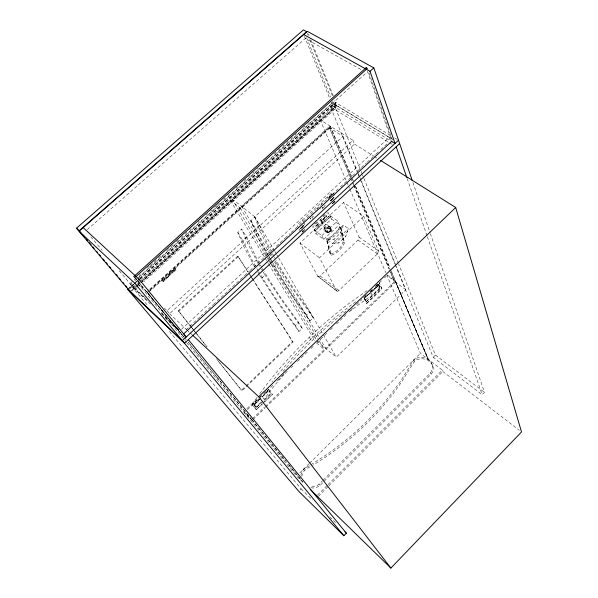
<?xml version="1.0" encoding="UTF-8"?>
<svg xmlns="http://www.w3.org/2000/svg" width="598" height="598" viewBox="0 0 598 598"><rect width="100%" height="100%" fill="white"/><g stroke="black" fill="none" stroke-linecap="round" stroke-linejoin="round"><path stroke-width="0.45" stroke-dasharray="2.99 2.24" d="M331.247 200.293L330.971 199.941L330.739 200.42M324.026 206.332L324.422 207.11M300.958 475.373C300.988 471.695 303.567 468.152 307.095 467.053M323.817 229.669C330.103 217.694 336.734 238.512 324.31 230.955M301.893 476.524C301.706 470.462 308.149 468.144 312.455 465.55M302.678 231.022L302.962 231.568L303.478 231.157M332.839 198.79L332.466 198.828M330.978 195.838L330.724 195.404L330.395 196.002M301.467 227.958L301.168 227.711L301.243 228.159M301.571 227.965C301.661 226.963 300.278 228.092 301.257 228.481M327.54 239.835L333.744 239.394L340.748 232.824L343.387 224.998L348.44 228.563L345.764 236.412L338.737 243.012L332.54 243.483L327.54 239.835L343.387 224.998M344.418 242.556L343.887 243.962A20.429 18.179 -15.1 0 1 332.279 254.883L330.746 255.428L330.298 254.24L326.306 238.983A19.674 17.387 -15.2 0 0 339.567 226.582L340.927 226.948L344.418 242.556L343.103 242.197A19.024 16.931 -15.1 0 1 330.298 254.24M340.927 226.948L340.374 228.391A21.132 18.673 -15.2 0 1 328.362 239.641L326.77 240.202L330.746 255.428M304.487 230.237L304.24 229.752L304.016 230.23M332.914 198.85L332.503 198.454L332.211 199.553M325.858 216.633C326.441 216.745 326.493 216.476 325.85 216.64M324.422 206.093L324.886 205.57M320.7 209.083L320.752 208.523M324.041 481.308L431.113 374.228L432.548 372.277L433.341 367.613L430.702 361.596L428.759 359.697L423.698 357.372L418.249 357.44L413.838 359.861L400.653 381.076L393.2 391.361A228.817 172.725 -34.4 0 1 337.474 446.781L326.56 454.689L310.063 465.274M432.653 365.214L431.293 362.993L426.965 359.667L421.538 358.501L416.447 359.779L414.459 361.259L401.31 382.428L393.88 392.699A228.301 172.568 -34.4 0 1 338.304 447.999L327.427 455.885L313.195 465.109M323.638 219.242L323.077 219.316L323.421 218.786M301.646 227.203L302.259 227.262M323.608 219.167L323.212 219.287L323.458 218.868M301.684 227.277L302.132 227.247M260.706 402.379L256.011 406.894L252.76 403.321L257.073 397.349M259.764 393.619L270.326 379.827A529.484 480.732 36.8 0 1 309.271 337.265A529.507 480.785 36.9 0 1 353.119 300.435L368.577 289.604M254.352 405.324L258.642 399.382M302.752 230.843L303.223 230.514L303.522 230.97M323.159 480.157L430.523 372.846L432.728 368.63L432.07 363.816M268.622 389.119L262.507 397.117L264.054 399.15L271.813 388.999A563.847 503.651 39.3 0 1 284.454 373.593M300.742 228.705C299.673 228.832 301.213 227.614 300.697 228.75M304.987 229.804L304.614 229.961L304.913 229.483M331.15 200.517L330.791 200.808L331.105 200.188M330.051 231.598C333.355 224.13 319.467 228.324 327.562 232.293M332.107 199.545L332.226 199.149M395.323 264.944L433.221 357.32L482.167 394.68L484.47 392.333L430.328 233.564M317.486 495.166L327.338 485.292M327.996 484.634L442.296 370.095L420.446 353.313L386.988 275.461L395.442 281.568L428.056 359.219L395.442 281.568M318.398 496.28L328.272 486.376M328.93 485.718L442.864 371.493L442.296 370.095M311.872 486.907L317.097 485.688L322.501 480.822M310.96 487.736C315.953 489.119 320.401 485.591 323.383 481.966M299.934 490.083L301.138 488.88L168.083 329.917M433.221 357.32L435.464 355.092L398.664 264.159M299.77 472.951L308.889 463.906M309.547 463.256L420.446 353.313M332.929 198.095L333.43 198.416L333.176 197.863M271.275 264.6L317.089 341.234L336.293 357.17L405.848 289.709L396.31 266.439M349.075 311.992A563.847 503.651 39.3 0 1 361.91 302.326L372.15 295.113L379.715 287.832L378.639 285.448L376.837 284.117M366.208 301.684L380.283 288.139L378.676 284.558L364.518 298.163L366.208 301.684L380.463 288.273L378.676 284.558M264.039 400.361L271.178 393.491L256.086 407.701L261.446 402.865M262.41 404.001L256.236 409.63L262.245 403.844M262.911 403.202L272.419 394.351L263.075 403.358M366.649 303.276L381.741 288.729L379.259 282.891L381.928 288.864L366.821 303.41L364.227 298.252M405.848 289.709L394.269 281.337L395.031 280.597L390.337 269.436M252.483 418.742L264.563 407.089M265.235 406.446L324.288 349.471L318.114 339.081M252.311 420.334L244.276 412.613L296.563 476.12L303.649 483.012M253.021 419.639L265.086 408M265.759 407.35L395.809 281.837M246.959 408.606L257.656 398.328M256.236 409.63L252.259 404.629L258.732 398.403M259.375 397.782L261.969 395.293M264.563 392.804L266.499 390.935M363.823 297.415L367.142 294.231M370.454 291.047L371.784 289.768M375.761 285.949L377.084 284.67M247.408 409.6L258.897 398.56M259.547 397.939L268.614 389.223M270.632 387.287L273.989 384.058M277.345 380.829L280.709 377.607M281.374 376.957L288.094 370.506M290.785 367.92L294.141 364.69M297.498 361.461L308.247 351.138M310.938 348.552L314.294 345.323M316.977 342.744L327.726 332.413M330.417 329.834L333.774 326.605M336.457 324.019L347.206 313.688M350.57 310.467L353.926 307.237M356.617 304.651L361.984 299.486M367.322 294.366L364.003 297.55L366.821 303.41M370.633 291.181L372.621 289.268M375.275 286.719L378.594 283.527M379.259 282.891L381.83 280.417M384.409 277.935L386.345 276.082M256.25 407.858L253.702 404.697L268.891 390.412L261.049 397.947M260.399 398.574L253.702 404.697M366.387 301.818L364.698 298.305L378.855 284.693M256.011 406.894L254.427 404.891L259.136 400.361M363.711 297.924L371.052 292.751L378.639 285.448M315.116 230.963L322.673 223.495L321.201 220.498L320.222 219.795L321.694 222.792L299.919 243.05L317.71 276.179L336.637 290.755A2.392 1.383 -52.6 0 0 339.006 290.456L377.428 253.851A2.377 1.353 -54.8 0 0 378.497 250.906L363.711 216.267L343.566 202.453L322.045 222.471L323.017 223.174L330.836 216.334L315.116 230.963L314.144 230.252L329.849 215.639L330.836 216.334M259.704 275.327L278.765 304.12L298.978 331.449L302.237 328.339L298.611 322.404L281.897 299.127A331.442 68.822 44 0 1 264.099 271.455M271.686 264.196L290.217 293.341L310.033 320.902L313.277 317.815L309.771 311.79L293.409 288.303A330.066 75.281 43.8 0 1 276.134 260.279M252.894 279.311L293.02 342.004L241.936 390.778L241.428 390.3L245.457 386.45M246.129 385.807L292.489 341.555L253.836 281.195M298.978 331.449L295.322 325.536L298.611 322.404M310.033 320.902L306.497 314.907L309.771 311.79M317.71 276.179A2.355 1.413 -52.7 0 0 320.087 275.925L358.045 240.09A2.34 1.375 -55.1 0 0 359.062 237.167L343.566 202.453M332.54 243.483L348.44 228.563M336.637 290.755L319.504 257.768L363.711 216.267M323.653 239.335L339.358 224.654L337.608 220.916L329.707 215.34L328.063 212.596L312.761 226.747L313.995 229.953L321.821 235.664L323.653 239.335L315.856 233.631L314.144 230.252M315.856 233.631L331.479 219.085L329.849 215.639M321.821 235.664L337.608 220.916M332.63 203.111L333.101 203.357M302.057 231.845L302.304 232.301L302.394 231.426L302.027 231.568M302.386 231.404L302.67 231.957L302.536 231.404M314.526 223.996L316.574 222.09M322.726 216.386L324.774 214.48M321.201 220.498L321.552 220.176L320.573 219.473L322.045 222.471M261.528 278.309L265.041 275.043L263.24 272.045M273.45 267.231L276.941 263.98L275.2 260.937M321.163 203.746L321.485 203.447L322.03 204.583M328.631 197.295L329.969 196.615M332.047 194.41L331.666 194.769L331.912 194.118M186.008 329.804L200.382 316.506M200.734 316.185L213.06 304.778M213.389 304.479L244.567 275.633M244.881 275.349L249.672 270.916M250.046 270.565L266.783 255.084M267.47 254.449L273.63 248.753M276.366 246.219L284.977 238.251M285.268 237.989L290.06 233.556M291.144 232.555L298.679 225.581M299.366 224.945L316.073 209.487M316.761 208.859L330.447 196.189M332.241 194.537L339.35 187.959M340.456 186.935L347.991 179.961M348.679 179.333L356.894 171.731M357.582 171.095L366.484 162.858M367.172 162.222L375.387 154.62M376.075 153.985L379.737 150.599M380.866 149.552L388.633 142.369M333.183 197.594L333.684 197.131L334.02 197.871L333.609 197.318L333.221 197.676M303.253 225.842L302.872 226.194M332.794 198.521L331.86 199.388M301.915 227.718L301.527 226.971L301.997 227.636M181.403 329.326L389.268 137.293L331.337 102.408M191.584 327.555L178.249 310.773L237.772 256.116L248.379 272.254M178.249 310.773L178.802 311.274L238.348 256.579M255.593 266.297A331.845 66.901 44.1 0 1 251.878 259.554L242.691 240.448L246.503 236.958L241.682 229.049L237.817 232.577L243.939 246.81L255.593 268.502M267.837 254.965A330.47 73.397 43.9 0 1 264.286 248.11L255.63 228.608L259.412 225.14L254.755 217.126L250.921 220.625L256.609 235.186L267.284 256.452M164.308 308.09L167.036 310.631L353.014 140.351L330.417 126.245L150.008 289.731M167.036 310.631L169.533 313.703L354.502 144.088L353.014 140.351M274.422 250.659L254.741 216.768L342.99 136.277L329.416 127.778L350.428 177.531M139.611 282.592L138.235 283.833L146.876 291.876L148.939 290M149.635 289.38L239.828 207.656L230.529 200.584L142.369 280.103M254.741 216.768L241.443 206.198L329.984 125.976L320.094 119.802L232.136 199.141L266.977 257.409M183.855 336.861L147.258 292.228L149.321 290.351M149.948 290.441L240.336 208.515L239.828 207.656M241.951 207.058L330.38 126.911M148.954 292.048L240.747 208.829L240.336 208.515M242.354 207.371L330.814 127.18M136.239 277.995L129.99 283.624L146.017 298.664M139.02 275.499L140.41 274.25M147.347 268.001L149.433 266.125M150.128 265.497L153.596 262.373M154.291 261.752L157.767 258.628M158.455 258L161.931 254.875M166.79 250.502L170.258 247.378M170.953 246.757L173.039 244.881M176.507 241.756L178.593 239.88M181.373 237.384L182.756 236.135M185.537 233.631L186.927 232.383M189.701 229.886L191.091 228.63M198.035 222.381L199.418 221.133M206.362 214.884L207.753 213.636M210.526 211.139L211.916 209.891M214.697 207.386L216.775 205.51M217.47 204.89L220.946 201.765M223.719 199.269L225.11 198.013M227.89 195.516L229.273 194.268M236.217 188.019L237.608 186.77M244.552 180.521L245.935 179.273M248.716 176.769L250.106 175.52M252.879 173.024L254.27 171.768M257.043 169.271L258.433 168.023M265.377 161.774L266.768 160.526M274.407 153.649L275.79 152.4M278.571 149.904L279.961 148.648M282.734 146.151L284.125 144.903M286.898 142.399L288.288 141.15M291.069 138.654L292.452 137.405M295.233 134.901L296.623 133.653M303.56 127.404L304.95 126.156M307.731 123.659L309.121 122.403M132.061 283.19L130.67 284.439L134.617 288.557L136 287.309M134.834 280.694L331.741 103.402M137.622 278.735L366.529 72.597M127.95 289.028L133.504 284.028M139.753 278.399L333.415 103.925L332.368 101.339M128.809 288.677L133.668 284.297M139.91 278.675L335.508 102.437L391.324 135.918M132.218 285.889L133.601 284.641M139.827 279.027L333.535 104.486M129.818 288.617L132.3 286.382L148.297 301.407M389.268 137.293L390.457 140.679L332.705 105.771L336.046 102.759L335.007 100.172M134.475 285.276L133.092 286.532L135.395 289.29L138.168 286.786M137.944 282.151L140.029 280.275M140.724 279.655L334.932 104.575L336.285 107.939L143.707 281.785M133.675 287.429L135.058 286.173M135.753 285.552L334.828 106.01M130.551 291.488L136.097 286.487M136.785 285.859L139.558 283.362M142.331 280.858L336.442 105.749L334.357 100.576M131.814 290.77L135.97 287.025M136.658 286.397L140.126 283.273M140.814 282.652L336.853 105.771L335.508 102.437M136.695 286.681L140.156 283.564M140.851 282.936L335.388 107.393M138.856 286.158L140.934 284.282M87.286 229.625L305.316 38.489L361.633 69.869M317.179 224.885L317.673 224.721L317.329 225.177M333.901 201.982L333.781 202.677M329.535 231.964C336.868 226.986 321.702 222.635 324.011 230.499L324.452 231.254M355.743 301.728L354.285 302.767A526.905 478.378 37.1 0 0 310.609 339.477A526.883 478.325 37 0 0 271.843 381.905M369.684 291.974L377.914 286.502L379.715 287.832M310.967 217.941L311.192 217.53M309.323 465.715L303.605 469.138L304.531 470.305M333.893 201.989L333.594 202.363M332.324 203.313C331.957 204.486 332.137 202.976 332.645 203.783M328.833 232.211L329.76 231.83M325.08 205.458L325.252 205.024M316.865 208.261L317.8 208.052M327.009 228.249C322.479 229.415 324.183 222.546 327.809 225.072C334.977 231.613 325.252 235.56 324.131 227.098M327.27 228.152L329.266 228.257L330.574 229.483M327.824 232.375L328.922 232.218M333.191 202.602L333.407 203.073L333.258 202.423M332.712 202.969L332.996 203.455M328.25 232.33L324.976 231.59M312.761 218.277L312.149 217.291L313.337 216.14L312.47 217.418L313.038 217.896M394.501 137.824L396.908 139.267M392.512 139.297L333.826 103.955L360.811 170.632M333.415 103.925L336.442 105.749M392.236 144.402L330.507 106.945L356.714 170.834M323.578 218.562L324.266 218.98L324.138 218.038M329.625 197.325L329.274 196.697M354.502 144.088L373.481 155.981M374.273 156.482L377.435 158.463M359.062 237.167L378.497 250.906M331.479 219.085L339.358 224.654M358.045 240.09L377.428 253.851M340.748 232.824L345.764 236.412M321.694 222.792L322.673 223.495M387.272 274.998L395.031 280.597M395.398 281.613L428.392 359.48L390.389 268.951M333.744 239.394L338.737 243.012M299.919 243.05L319.504 257.768M232.136 199.141L241.443 206.198M435.464 355.092L484.47 392.333M320.087 275.925L339.006 290.456M442.864 371.493L519.311 430.268M334.529 200.988L335.142 201.466L334.267 202.274L333.916 201.511M317.949 276.47L336.876 291.039M316.536 343.028L324.288 349.471M292.489 341.555L293.02 342.004M323.645 207.229L322.591 207.304L322.143 208.642M147.258 292.228L149.306 294.134M169.533 313.703L186.554 329.55M187.234 330.186L189.274 332.084M189.955 332.72L191.995 334.618M161.662 313.352L178.675 329.319M161.191 313.524L179.527 330.739M150.479 304.053L131.523 286.233L147.706 305.571M165.369 318.054L180.94 332.69M252.76 403.321L254.427 404.891M252.259 404.629L256.4 409.787M302.117 231.658L302.491 231.314M301.138 488.88L312.448 499.965M329.737 516.919L336.39 523.437M90.851 236.801L102.101 250.256M119.271 270.797L132.3 286.382M138.235 283.833L186.187 342.071M186.778 342.789L243.618 411.813L251.324 419.213L188.213 342.273M146.876 291.876L184.087 337.235M251.975 420.005L271.35 443.634M271.941 444.351L285.448 460.819M288.969 465.117L300.719 479.432M135.514 278.249L137.876 281.135M138.467 281.86L182.248 335.209L137.398 280.866M133.847 276.538L136.807 280.141M184.446 337.578L186.217 339.731M188.572 342.609L216.872 377.121M217.463 377.839L219.234 379.999M219.825 380.717L233.384 397.251M233.975 397.969L236.33 400.847M236.92 401.564L250.48 418.099M251.661 419.534L302.827 481.846M178.802 311.274L190.388 325.865M190.964 326.59L192.698 328.78M193.281 329.513L195.015 331.696M195.598 332.428L207.185 347.012M216.446 358.688L241.936 390.778M192.16 328.28L193.901 330.47M194.477 331.202L196.219 333.392M196.794 334.118L206.654 346.519M218.24 361.117L241.428 390.3M319.205 484.111L320.102 485.247M323.398 207.648L322.711 207.543L322.509 208.463M302.237 328.339L282.136 300.944L265.041 275.043M295.322 325.536L278.504 302.319A331.845 66.901 44.1 0 1 260.078 273.974M268.719 390.255L271.178 393.491M268.442 389.066L272.419 394.351M313.277 317.815L293.566 290.187L276.941 263.98M306.497 314.907L290.03 291.48A330.47 73.397 43.9 0 1 272.606 263.561M329.819 196.585L329.633 197.138M248.88 273.039L250.383 275.386M250.891 276.171L252.393 278.526M237.772 256.116L249.321 274.146M249.822 274.931L251.324 277.278M251.833 278.063L253.335 280.417M237.817 232.577L242.691 240.448M257.888 272.337L259.255 274.579M309.271 337.272L310.616 339.477M230.529 200.584L264.555 257.17M265.034 257.962L268.39 263.546M268.868 264.338L314.877 340.845M261.438 269.048L262.791 271.298M267.456 258.209L268.883 260.608M269.362 261.401L270.797 263.8M330.246 229.58C329.371 227.382 325.17 228.316 325.94 230.791M240.232 207.969L267.799 254.382M268.278 255.174L269.698 257.574M270.176 258.373L271.597 260.773M272.075 261.573L317.643 338.289M325.252 230.148C326.254 232.697 331.12 231.605 330.223 228.742M250.921 220.625L255.63 228.608M241.846 206.504L269.302 252.999M269.773 253.799L271.193 256.198M274.497 261.804L318.936 337.048M319.407 337.848L325.551 348.253L394.643 281.598L390.658 272.165M274.893 251.466L276.298 253.881M276.769 254.688L278.175 257.11M278.646 257.917L336.293 357.17M269.93 261.169L271.253 263.441M257.798 262.776L247.669 243.379L241.682 229.049M258.254 263.583L260.085 266.798M267.725 257.267L268.607 258.897M270.834 253.163L260.317 231.785L254.755 217.126M271.275 253.978L272.15 255.615M298.656 228.189L297.4 225.812A1.263 0.807 -54.4 0 1 297.901 224.22L331.808 192.877A1.256 0.785 -56.7 0 1 333.049 192.848L334.17 195.314M299.075 228.982L301.997 234.528M302.401 220.064L303.216 221.641M303.62 222.434L304.845 224.803M321.552 220.176L323.017 223.174M324.101 217.941L324.729 217.238L324.789 218.21L324.378 217.687L324.049 218.696L323.391 218.733L323.75 219.466L323.496 218.636M327.383 196.966L328.893 200.21M371.052 292.751L372.15 295.113M334.02 201.414L334.372 202.176M331.195 195.725L331.434 194.709L331.688 195.269M332.331 194.671L331.987 193.924L331.464 194.41M377.196 284.91L377.914 286.502M413.838 359.861L414.459 361.259M320.094 119.802L346.541 181.336M346.907 182.188L349.479 188.168M349.845 189.028L385.837 272.778M246.503 236.958L255.533 256.183A331.442 68.822 44 0 0 259.203 262.956M430.523 372.846L431.113 374.228M329.849 128.054L350.48 176.948M352.656 182.091L353.739 184.67M354.098 185.522L389.208 268.734M350.794 178.391L353.328 184.393M353.695 185.253L389.193 269.324M389.56 270.184L394.269 281.337M428.759 359.697L429.349 361.102M330.417 126.245L351.392 176.156M352.835 179.594L353.56 181.314M355.728 186.464L390.031 268.091M329.984 125.976L351.325 176.709M351.684 177.569L353.134 181M355.302 186.15L389.971 268.577M342.99 136.277L357.821 172.486M358.172 173.345L359.585 176.791M359.936 177.651L360.998 180.237M361.349 181.104L395.958 265.572M358.135 174.287L359.899 178.608M360.258 179.467L394.972 264.077M304.419 36.269L329.558 98.05M331.307 102.34L332.705 105.771M361.162 171.499L362.216 174.1M362.567 174.967L363.614 177.561M363.965 178.428L398.313 263.292M306.557 37.644L330.619 97.04M307.32 33.391L308.015 35.11M309.749 39.416L332.623 96.271M308.419 33.929L309.106 35.648M310.833 39.954L333.28 95.874M310.631 218.277L310.265 219.077L310.788 218.263M259.412 225.14L267.919 244.761A330.066 75.281 43.8 0 0 271.425 251.646M326.306 238.983L326.77 240.202M368.936 72.792L392.258 139.67M367.366 71.207L391.376 139.835M407.208 178.555L427.092 235.896M427.398 236.778L482.167 394.68M412.882 182.405L430.029 232.682M327.435 239.962L331.389 255.197M328.452 225.872C329.341 228.466 324.52 228.174 325.611 230.88M339.567 226.582L343.103 242.197M340.696 227.554L344.194 243.147M334.387 201.115L334.446 202.109M329.199 196.772L329.214 197.519M259.614 273.204A331.845 66.901 44.1 0 1 258.695 271.649M258.239 270.879A331.845 66.901 44.1 0 1 256.901 268.577M263.18 269.892A331.442 68.822 44 0 1 262.268 268.338M261.819 267.56A331.442 68.822 44 0 1 260.063 264.48M271.701 261.984A330.47 73.397 43.9 0 1 270.819 260.407M270.378 259.622A330.47 73.397 43.9 0 1 268.666 256.512M275.244 258.695A330.066 75.281 43.8 0 1 274.37 257.118M273.936 256.325A330.066 75.281 43.8 0 1 272.247 253.201M282.996 371.485A566.747 506.252 39.2 0 1 342.968 313.576M343.663 313.016A566.747 506.252 39.2 0 1 348.582 309.136M317.037 225.401C316.776 226.537 316.589 223.697 317.037 225.401M316.551 225.723C316.731 226.537 315.759 225.072 316.551 225.723M322.965 219.653C323.099 220.49 322.262 218.913 322.965 219.653M325.79 217.029C325.91 217.881 325.043 216.319 325.79 217.029M163.83 280.537L162.895 281.778L162.925 280.649L162.088 281.404C162.933 283.437 165.452 279.827 163.366 279.356A1.271 0.89 -46.3 0 0 162.649 279.483L162.155 279.827A1.988 1.39 -46.3 0 0 161.632 280.462C161.43 281.494 163.501 278.249 163.83 280.537M317.045 224.818C317.037 226.179 317.65 223.585 317.067 224.766M302.79 231C303.066 232.323 303.829 229.953 302.812 230.933M169.63 274.318L168.92 275.91L170.43 275.14L168.786 276.313L168.479 275.79L169.189 274.25L167.776 274.923L168.703 273.951A0.987 0.695 -46.9 0 1 169.189 273.824L169.63 274.318M175.677 268.838L174.967 270.431L176.47 269.668L174.833 270.827L174.526 270.303L175.236 268.764L173.839 269.429L174.766 268.457A0.987 0.688 -47.5 0 1 175.244 268.338L175.677 268.838M168.389 276.792L166.969 278.085L165.683 276.68L165.99 276.403C166.58 279.311 169.578 276.553 167.036 275.454L167.343 275.177L168.389 276.792M334.79 201.376L334.79 201.376M326.583 215.512L326.605 216.528L326.583 215.512M317.553 224.018L318.001 224.631L318.001 223.772C319.123 225.214 318.061 221.851 318.457 224.033L317.882 223.704L318.016 224.459L317.553 224.018M315.849 225.857L316.013 226.485L315.849 225.857M330.178 195.867L330.335 196.525L330.178 195.867M302.199 226.388L302.461 227.218L302.199 226.388M303.216 225.453L302.708 225.924L303.149 225.64L303.478 226.276L303.216 225.453M330.432 200.397L330.582 201.048L330.432 200.397M331.584 199.328L331.143 199.739L331.696 199.911C330.687 200.816 332.667 199.523 331.307 199.702L331.584 199.328M302.708 226.186L302.88 226.829L302.708 226.186M163.897 278.302L164.951 280.29L165.145 277.569L166.304 279.064L166.588 278.803L165.25 277.076L164.816 277.465L164.958 279.67L163.897 278.302M169.959 272.808L169.533 273.189L170.856 274.931L171.163 274.654L170.019 273.159L171.394 273.637L171.394 271.918L172.53 273.413L172.815 273.159L171.491 271.417L171.245 273.279L169.959 272.808M172.852 270.184L172.478 270.52L173.024 272.965L173.188 272L174.937 271.23L172.852 270.184M173.824 271.088L173.121 271.724L172.852 270.58L173.824 271.088"/><path stroke-width="0.9" d="M310.22 489.403L390.883 568.1L521.516 431.958L455.698 207.521L380.597 160.443M399.651 143.595L184.52 343.274L127.83 289.559L298.723 491.279L343.88 535.748L346.362 533.222L188.385 339.686M390.883 568.1L258.71 396.736L455.698 207.521M183.616 333.946L391.877 141.188M398.5 140.224L182.315 340.621L128.122 289.297L130.424 292.026M412.284 180.641L373.825 67.866L307.379 31.35L79.041 231.194L134.797 283.235L139.125 279.333L186.21 337.018L184.184 335.119M391.032 141.031L395.031 143.445L370.005 71.304L373.825 67.866M76.484 228.219L303.418 29.9L306.632 31.664L79.168 230.723L76.484 228.219L128.577 289.738M303.717 34.549L370.005 71.304M83.152 227.591L139.125 279.333M192.676 335.254L258.71 396.736M127.95 289.028L129.901 290.875M345.031 531.914L346.362 533.222M79.766 231.426L80.962 232.839M82.756 234.962L84.55 237.085M86.344 239.2L87.532 240.613M89.326 242.736L91.12 244.851M92.914 246.974L94.11 248.387M96.495 251.212L97.691 252.625M99.485 254.748L100.681 256.161M103.065 258.986L104.261 260.399M106.055 262.522L107.251 263.935M109.643 266.76L110.832 268.173M112.626 270.289L113.822 271.701M116.214 274.534L117.41 275.947M119.196 278.063L120.392 279.475M122.784 282.301L123.98 283.714M125.767 285.837L126.963 287.249M134.797 283.235L343.88 535.748M396.19 146.802L406.902 177.673M366.133 67.686L133.847 276.538L134.916 277.532L367.404 68.389L366.133 67.686"/></g></svg>
